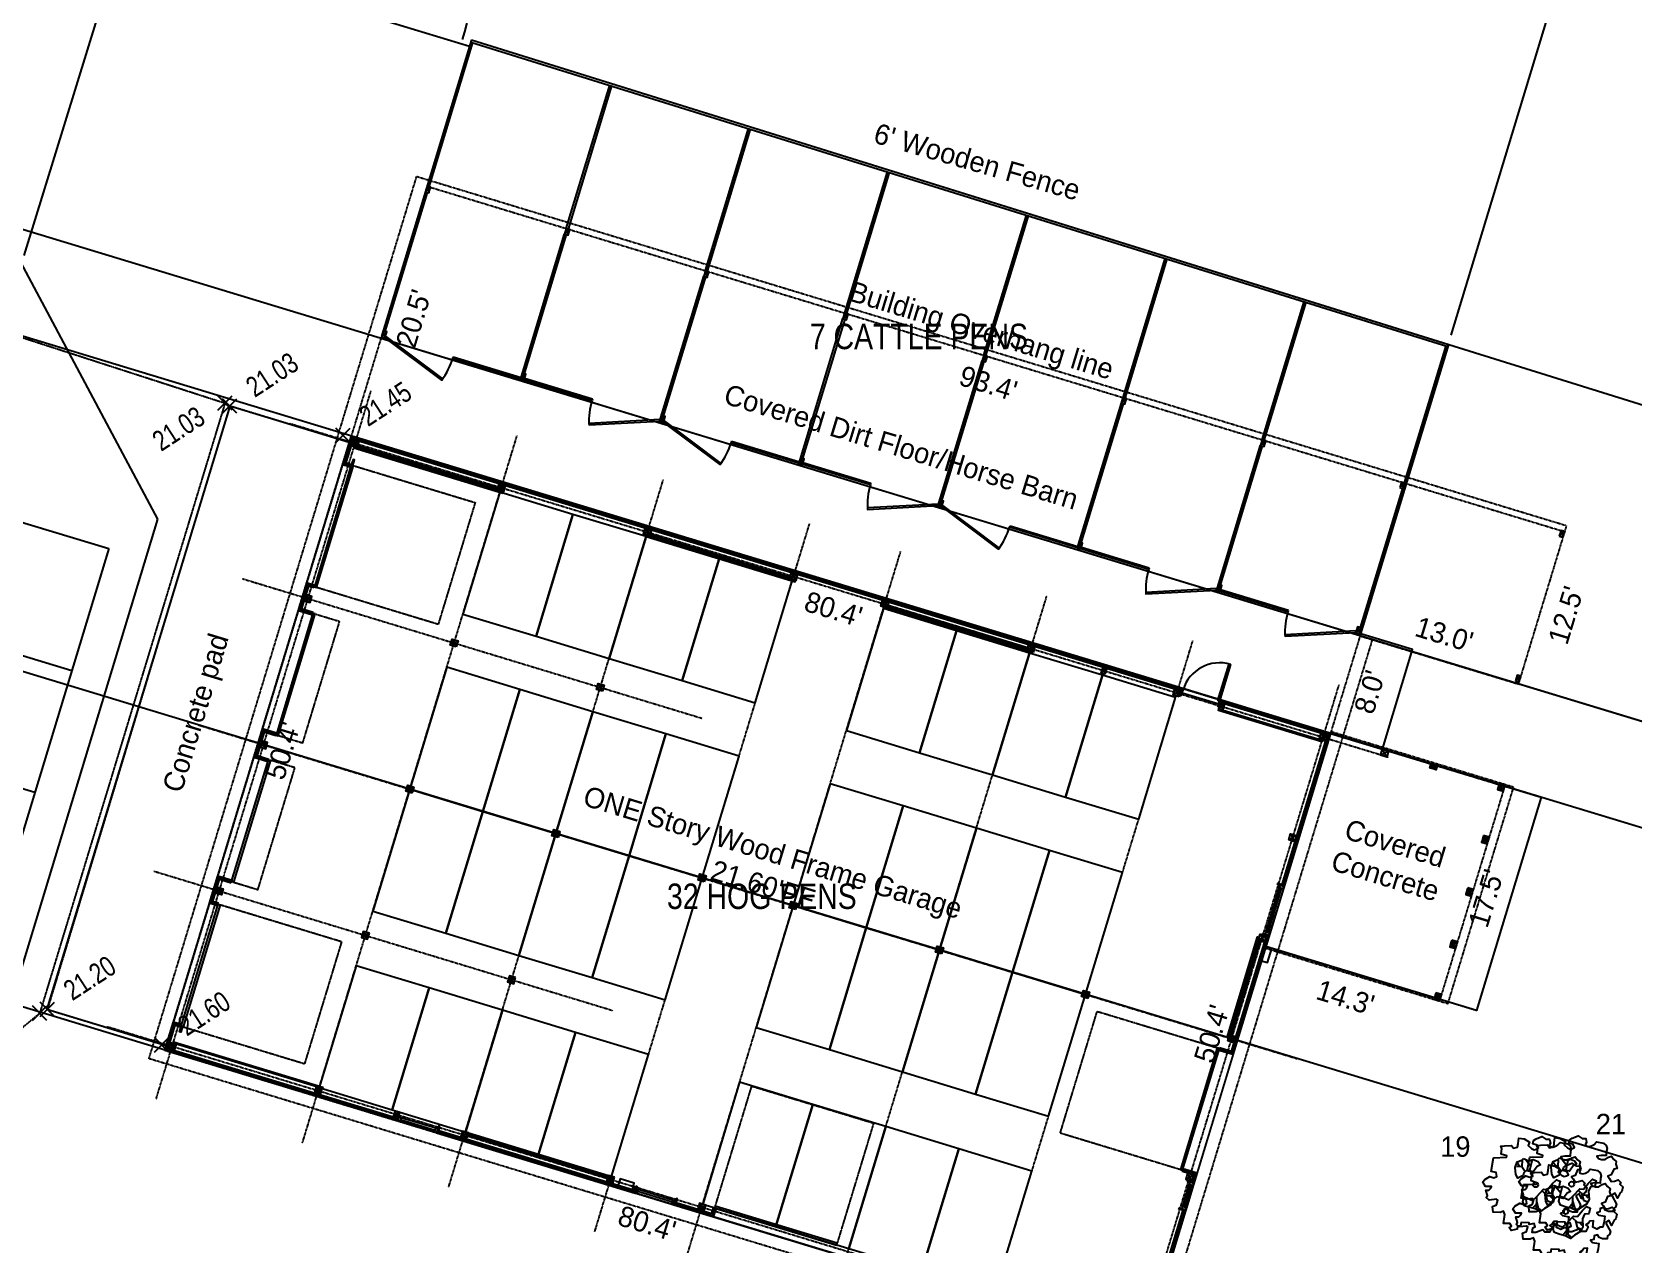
# Model space of a CAD drawing. Header units: inches. Extents: x -625442 to 34963, y -27993 to 66986.
# Drawn here: x -335138 to -333629, y 29901 to 31043 of the extents above; entities that cross this region are included whole.
import ezdxf
from ezdxf.enums import TextEntityAlignment as Align

# ---------------------------------------------------------------- set-up
doc = ezdxf.new("R2010")
doc.units = ezdxf.units.IN
doc.header["$LTSCALE"] = 0.5
doc.header["$MEASUREMENT"] = 0
for name, pattern in [('DASHDOT2', [0.5, 0.25, -0.125, 0, -0.125]), ('DASHED2', [0.375, 0.25, -0.125]), ('HIDDEN2', [0.1875, 0.125, -0.0625])]:
    doc.linetypes.add(name, pattern=pattern)
for name, color, linetype in [('A-ANNO-TEXT', 30, 'Continuous'), ('BUILDING', 253, 'DASHED2'), ('BUILDING OH', 80, 'HIDDEN2'), ('EDGE OF CONCRETE', 253, 'DASHED2'), ('EDGE OF PAVEMENT', 253, 'DASHED2'), ('FENCE', 7, 'FEN_LINE'), ('P-ABOVE', 201, 'HIDDEN2'), ('P-BELOW-LIGHT', 143, 'Continuous'), ('P-BELOW-MED', 145, 'Continuous'), ('P-DOOR', 51, 'Continuous'), ('P-RAILING', 60, 'Continuous'), ('P-WALL', 90, 'Continuous'), ('P-WINDOW', 213, 'Continuous'), ('SPOT ELEVATION TEXT', 252, 'Continuous'), ('ST-FRAMING', 14, 'DASHDOT2'), ('TEXT', 7, 'Continuous'), ('Trees-Anno', 43, 'Continuous'), ('TreesMARK', 46, 'Continuous')]:
    doc.layers.add(name, color=color, linetype=linetype)
doc.styles.add('1-8T', font='Arial.ttf', dxfattribs={"width": 0.8, "height": 24})
doc.styles.add('BLDG', font='IC-Romans.shx', dxfattribs={"width": 0.8})
doc.styles.get("Standard").update_dxf_attribs({"font": 'Arial.ttf'})
doc.styles.add('TXT', font='IC-Romans.shx')
doc.linetypes.add('FEN_LINE', pattern='A,0.5,-0.2,[" X ",Standard,S=0.1,R=0,X=-0.1,Y=-0.05],-0.25', length=0.95)

# ---------------------------------------------------------------- blocks, each defined once
blk = doc.blocks.new('SPT10')
at = {"color": 0, "linetype": 'Continuous'}
for p, q in [((-0.354, -0.354), (0.354, 0.354)), ((0.354, -0.354), (-0.354, 0.354))]:
    blk.add_line(p, q, dxfattribs=at)
blk = doc.blocks.new('TREE11')
at = {"linetype": 'Continuous'}
for p, q in [((-0.134, 0.178), (-0.184, 0.176)), ((-0.156, 0.177), (-0.179, 0.211)), ((-0.132, 0.24), (-0.134, 0.178)), ((-0.134, 0.178), (-0.103, 0.129)), ((-0.094, 0.242), (-0.047, 0.184)), ((-0.034, 0.247), (-0.058, 0.14)), ((0.008, -0.119), (0.006, -0.244)), ((0.065, -0.059), (0.113, -0.104)), ((0.096, -0.089), (0.115, -0.156)), ((0.113, -0.104), (0.17, -0.108)), ((0.115, -0.156), (0.157, -0.173)), ((0.141, -0.107), (0.163, -0.133)), ((0.006, -0.194), (-0.03, -0.231)), ((0.008, -0.167), (0.027, -0.23)), ((0.027, -0.23), (0.058, -0.256))]:
    blk.add_line(p, q, dxfattribs=at)
for points in [[(-0.04, 0.357), (-0.015, 0.344), (0.008, 0.351), (0.028, 0.361), (0.015, 0.389), (-0.027, 0.402), (-0.019, 0.434), (0.006, 0.451), (0.063, 0.474), (0.102, 0.449), (0.138, 0.447), (0.147, 0.41), (0.136, 0.393), (0.141, 0.378), (0.17, 0.37), (0.196, 0.378), (0.22, 0.391), (0.243, 0.415), (0.313, 0.402), (0.339, 0.381), (0.35, 0.351), (0.344, 0.329), (0.34, 0.28), (0.289, 0.282), (0.248, 0.275), (0.265, 0.252), (0.293, 0.244), (0.328, 0.244), (0.361, 0.265), (0.39, 0.275), (0.412, 0.246), (0.437, 0.224), (0.433, 0.195), (0.446, 0.154), (0.413, 0.148), (0.388, 0.092), (0.354, 0.079), (0.368, 0.058), (0.388, 0.027), (0.422, 0.031), (0.457, 0.043), (0.483, 0.016), (0.474, 0.001), (0.503, -0.026), (0.494, -0.071), (0.476, -0.084), (0.45, -0.136), (0.429, -0.087), (0.398, -0.104), (0.399, -0.119), (0.44, -0.196), (0.432, -0.226), (0.411, -0.238), (0.409, -0.268), (0.363, -0.268), (0.329, -0.255), (0.315, -0.23), (0.28, -0.238), (0.276, -0.273), (0.246, -0.282), (0.266, -0.303), (0.327, -0.315), (0.32, -0.365), (0.306, -0.423), (0.28, -0.423), (0.248, -0.44), (0.207, -0.421), (0.216, -0.36), (0.179, -0.362), (0.166, -0.381), (0.14, -0.4), (0.162, -0.419), (0.138, -0.464), (0.091, -0.464), (0.072, -0.441), (0.001, -0.467), (-0.033, -0.467), (-0.028, -0.422), (-0.003, -0.413), (-0.014, -0.379), (-0.063, -0.389), (-0.062, -0.374), (-0.141, -0.37), (-0.149, -0.404), (-0.177, -0.406), (-0.18, -0.435), (-0.24, -0.45), (-0.26, -0.42), (-0.236, -0.405), (-0.254, -0.38), (-0.315, -0.38), (-0.303, -0.291), (-0.316, -0.259), (-0.349, -0.272), (-0.418, -0.27), (-0.422, -0.212), (-0.383, -0.196), (-0.372, -0.151), (-0.384, -0.142), (-0.455, -0.151), (-0.484, -0.125), (-0.473, -0.106), (-0.49, -0.053), (-0.458, -0.053), (-0.439, -0.033), (-0.432, -0.017), (-0.493, -0.016), (-0.518, 0.028), (-0.497, 0.053), (-0.45, 0.082), (-0.409, 0.069), (-0.382, 0.08), (-0.388, 0.119), (-0.437, 0.131), (-0.412, 0.266), (-0.287, 0.27), (-0.282, 0.283), (-0.337, 0.3), (-0.331, 0.357), (-0.341, 0.379), (-0.305, 0.383), (-0.238, 0.387), (-0.216, 0.358), (-0.176, 0.368), (-0.17, 0.404), (-0.164, 0.459), (-0.113, 0.45), (-0.059, 0.418), (-0.073, 0.387)], [(-0.118, 0.258), (-0.067, 0.236), (-0.022, 0.249), (0.027, 0.23), (0.047, 0.196), (0.015, 0.181), (-0.022, 0.128), (-0.087, 0.145), (-0.114, 0.117), (-0.121, 0.09), (-0.174, 0.064), (-0.194, 0.1), (-0.201, 0.17), (-0.18, 0.224), (-0.136, 0.243)], [(0.014, -0.114), (0.079, -0.044), (0.118, -0.048), (0.163, 0.008), (0.206, 0.048), (0.241, 0.034), (0.227, -0.023), (0.185, -0.025), (0.166, -0.07), (0.171, -0.149), (0.145, -0.196), (0.088, -0.232), (0.048, -0.263), (-0.004, -0.237), (-0.053, -0.224), (-0.108, -0.207), (-0.126, -0.167), (-0.115, -0.115), (-0.029, -0.154)]]:
    blk.add_lwpolyline(points, close=True, dxfattribs=at)
blk.add_circle((0, 0), 0.0248, dxfattribs=at)

msp = doc.modelspace()

# ---------------------------------------------------------------- linework, layer by layer
at = {"layer": 'BUILDING'}
for points in [[(-334837.39625, 30662.36585), (-335013.0978, 30083.52463)], [(-334837.39625, 30662.36585), (-333914.18984, 30382.13564)], [(-333914.18984, 30382.13564), (-334089.8914, 29803.29441)], [(-333971.40157, 30193.65405), (-334043.49715, 29956.13828)], [(-335013.0978, 30083.52463), (-334089.8914, 29803.29441)], [(-334533.31371, 29937.89089), (-334345.95488, 29881.01996)], [(-334049.88714, 29935.08672), (-334089.8914, 29803.29441)]]:
    msp.add_lwpolyline(points, dxfattribs=at)
at = {"layer": 'BUILDING OH'}
for points in [[(-334765.94451, 30897.76052), (-334837.39625, 30662.36585)], [(-334765.94451, 30897.76052), (-333693.46344, 30572.21945)], [(-333693.46344, 30572.21945), (-333737.03157, 30428.68612)], [(-333886.30624, 30473.99697), (-333914.18984, 30382.13564)], [(-333886.30624, 30473.99697), (-333737.03157, 30428.68612)], [(-333914.18984, 30382.13564), (-333749.98771, 30332.2937)], [(-333749.98771, 30332.2937), (-333810.98309, 30131.34703)], [(-333975.18523, 30181.18897), (-333810.98309, 30131.34703)]]:
    msp.add_lwpolyline(points, dxfattribs=at)
at = {"layer": 'DEFPOINTS'}
for p, q in [((-328337.03464, 28789.57021), (-343290.05203, 33328.41142)), ((-328364.91824, 28697.70888), (-343317.93563, 33236.55009)), ((-328450.78833, 28407.69444), (-343403.80572, 32946.53565)), ((-328536.65843, 28117.67999), (-343489.67582, 32656.5212))]:
    msp.add_line(p, q, dxfattribs=at)
at = {"layer": 'EDGE OF CONCRETE'}
for points in [[(-335123.91722, 30121.99556), (-335011.75461, 30087.94971), (-334839.22803, 30656.33112), (-334951.94648, 30690.5457), (-335123.91722, 30121.99556)], [(-333715.53971, 30321.83735), (-333749.98771, 30332.2937)], [(-333715.53971, 30321.83735), (-333776.53509, 30120.89068)], [(-333776.53509, 30120.89068), (-333810.98309, 30131.34703)]]:
    msp.add_lwpolyline(points, dxfattribs=at)
at = {"layer": 'EDGE OF PAVEMENT'}
msp.add_lwpolyline([(-337272.63908, 29639.2971), (-336889.33805, 29559.22625), (-336591.20127, 29486.32771), (-336394.29407, 29420.9772, 0.2981390383), (-336156.64561, 29455.27685), (-335614.23411, 29888.27773, 0.1475932194), (-335517.57082, 30053.42727), (-335407.94638, 30448.62321), (-335313.85468, 30808.85713), (-334956.42861, 30693.38532), (-335131.14627, 30118.38551), (-335493.48622, 29815.0564), (-335999.08107, 29421.4091, 0.2046570886), (-336164.67004, 29013.40415)], format="xyb", dxfattribs=at)
at = {"layer": 'FENCE'}
for points in [[(-335145.78008, 30832.3947), (-335057.50358, 31118.99675)], [(-334724.11911, 31035.55252), (-334765.94451, 30897.76052)], [(-334724.11911, 31035.55252), (-333298.58188, 30591.55128)], [(-333886.30624, 30473.99697), (-333802.941, 30748.64018)]]:
    msp.add_lwpolyline(points, dxfattribs=at)
at = {"layer": 'P-ABOVE'}
for p, q in [((-335021.2456, 30037.74619), (-334818.72267, 30704.9493)), ((-334895.35297, 30674.21025), (-333859.42811, 30359.76546)), ((-334883.4536, 29995.92079), (-334680.93067, 30663.12389)), ((-334745.6616, 29954.09538), (-334543.13867, 30621.29848)), ((-334607.8696, 29912.26998), (-334405.34667, 30579.47308)), ((-334521.94098, 29886.18719), (-334319.41804, 30553.39029)), ((-334939.78666, 30527.82539), (-334506.90681, 30396.42898)), ((-334384.14898, 29844.36178), (-334181.62604, 30511.56489)), ((-334246.35698, 29802.53638), (-334043.83404, 30469.73948)), ((-334108.56498, 29760.71097), (-333906.04204, 30427.91408)), ((-334981.60625, 30390.05253), (-333945.68139, 30075.60774)), ((-335023.42585, 30252.27967), (-334590.54601, 30120.88325)), ((-335067.85953, 30105.89481), (-334031.93467, 29791.45001))]:
    msp.add_line(p, q, dxfattribs=at)
msp.add_lwpolyline([(-334775.68446, 30906.98731), (-333691.72072, 30577.96078), (-333737.03157, 30428.68612), (-333874.82357, 30470.51152), (-334081.89418, 29788.3263), (-335028.06592, 30075.52741)], close=True, dxfattribs=at)
msp.add_lwpolyline([(-333975.62091, 30179.75364), (-333803.38091, 30127.47188), (-333741.51416, 30331.28922), (-333913.75416, 30383.57097)], dxfattribs=at)
at = {"layer": 'P-BELOW-LIGHT'}
for p, q in [((-334909.5845, 31085.5784), (-334725.86183, 31029.81119)), ((-335265.26946, 31043.05537), (-335020.0215, 30584.03311)), ((-335265.26946, 31043.05537), (-335020.0215, 30584.03311)), ((-334724.11911, 31035.55252), (-333802.941, 30748.64018)), ((-334765.94451, 30897.76052), (-334764.1929, 30891.48104)), ((-334767.54201, 30892.49763), (-334762.5954, 30896.74393)), ((-334636.31154, 30852.66391), (-334631.36493, 30856.91021)), ((-334634.71404, 30857.9268), (-334632.96242, 30851.64732)), ((-334505.08106, 30812.83019), (-334500.13445, 30817.07649)), ((-334503.48356, 30818.09308), (-334501.73195, 30811.8136)), ((-334373.85058, 30772.99648), (-334368.90397, 30777.24277)), ((-334372.25308, 30778.25936), (-334370.50147, 30771.97989)), ((-333886.30624, 30473.99697), (-334809.51264, 30754.22719)), ((-334808.93174, 30756.14097), (-334803.98513, 30760.38726)), ((-334807.33424, 30761.40385), (-334805.58262, 30755.12438)), ((-334242.6201, 30733.16276), (-334237.67349, 30737.40905)), ((-334241.02261, 30738.42564), (-334239.27099, 30732.14617)), ((-334677.70126, 30716.30725), (-334672.75465, 30720.55355)), ((-334676.10376, 30721.57014), (-334674.35215, 30715.29066)), ((-334111.38963, 30693.32904), (-334106.44302, 30697.57534)), ((-334109.79213, 30698.59193), (-334108.04052, 30692.31245)), ((-334546.47078, 30676.47353), (-334541.52417, 30680.71983)), ((-334544.87328, 30681.73642), (-334543.12167, 30675.45694)), ((-333980.15915, 30653.49532), (-333975.21254, 30657.74162)), ((-333978.56165, 30658.75821), (-333976.81004, 30652.47873)), ((-334415.24031, 30636.63981), (-334410.2937, 30640.88611)), ((-334413.64281, 30641.9027), (-334411.89119, 30635.62322)), ((-335295.741, 30625.92292), (-335066.08767, 30556.21391)), ((-333848.92867, 30613.6616), (-333843.98206, 30617.9079)), ((-333847.33118, 30618.92449), (-333845.57956, 30612.64501)), ((-334284.00983, 30596.80609), (-334279.06322, 30601.05239)), ((-334282.41233, 30602.06898), (-334280.66072, 30595.7895)), ((-335020.0215, 30584.03311), (-335289.8107, 29695.22417)), ((-333698.41005, 30567.97315), (-333693.46344, 30572.21945)), ((-333696.81255, 30573.23604), (-333695.06094, 30566.95656)), ((-335066.08767, 30556.21391), (-335310.0692, 29752.42724)), ((-334152.77935, 30556.97237), (-334147.83274, 30561.21867)), ((-334151.18185, 30562.23526), (-334149.43024, 30555.95578)), ((-334021.54887, 30517.13865), (-334016.60227, 30521.38495)), ((-334019.95138, 30522.40154), (-334018.19976, 30516.12206)), ((-335330.5955, 30511.09625), (-335100.94217, 30441.38724)), ((-333890.3184, 30477.30493), (-333885.37179, 30481.55123)), ((-333888.7209, 30482.56782), (-333886.96929, 30476.28834)), ((-333739.79977, 30431.61648), (-333734.85317, 30435.86278)), ((-333738.20228, 30436.87937), (-333736.45066, 30430.59989)), ((-334054.00486, 30420.3949), (-334019.55686, 30409.93855)), ((-335365.45001, 30396.26958), (-335135.79667, 30326.56057)), ((-333751.0043, 30328.94459), (-333756.70287, 30329.10675)), ((-333749.98771, 30332.2937), (-333756.26719, 30330.54208)), ((-333756.26719, 30330.54208), (-333751.43998, 30327.50925)), ((-333755.2506, 30333.8912), (-333751.0043, 30328.94459)), ((-333749.55203, 30333.72903), (-333755.2506, 30333.8912)), ((-333754.81492, 30335.32653), (-333749.98771, 30332.2937)), ((-333765.999, 30279.5452), (-333771.69757, 30279.70736)), ((-333764.98241, 30282.89431), (-333771.26189, 30281.1427)), ((-333771.26189, 30281.1427), (-333766.43468, 30278.10986)), ((-333770.2453, 30284.49181), (-333765.999, 30279.5452)), ((-333764.54673, 30284.32964), (-333770.2453, 30284.49181)), ((-333769.80961, 30285.92714), (-333764.98241, 30282.89431)), ((-333779.9771, 30233.49492), (-333786.25658, 30231.74331)), ((-333785.23999, 30235.09242), (-333780.99369, 30230.14581)), ((-333779.54142, 30234.93025), (-333785.23999, 30235.09242)), ((-333784.80431, 30236.52775), (-333779.9771, 30233.49492)), ((-333780.99369, 30230.14581), (-333786.69226, 30230.30797)), ((-333786.25658, 30231.74331), (-333781.42938, 30228.71047)), ((-333795.98839, 30180.74642), (-333801.68696, 30180.90858)), ((-333794.9718, 30184.09553), (-333801.25128, 30182.34392)), ((-333801.25128, 30182.34392), (-333796.42407, 30179.31109)), ((-333800.23469, 30185.69303), (-333795.98839, 30180.74642)), ((-333794.53612, 30185.53086), (-333800.23469, 30185.69303)), ((-333799.79901, 30187.12836), (-333794.9718, 30184.09553)), ((-333810.98309, 30131.34703), (-333816.68166, 30131.50919)), ((-333809.9665, 30134.69614), (-333816.24598, 30132.94453)), ((-333816.24598, 30132.94453), (-333811.41877, 30129.9117)), ((-333815.22939, 30136.29364), (-333810.98309, 30131.34703)), ((-333809.53082, 30136.13147), (-333815.22939, 30136.29364)), ((-333814.79371, 30137.72897), (-333809.9665, 30134.69614))]:
    msp.add_line(p, q, dxfattribs=at)
for points in [[(-333800.33179, 30757.23609), (-333425.06496, 31993.53654), (-334531.99404, 32329.53396)], [(-332484.94438, 30106.93825), (-332515.6889, 30208.26009), (-332763.31137, 30133.12294), (-334809.51264, 30754.22719)], [(-334839.22803, 30656.33112), (-334951.94648, 30690.5457), (-335124.47307, 30122.16428), (-335011.75461, 30087.94971)], [(-333914.18984, 30382.13564), (-333715.53971, 30321.83735), (-333776.53509, 30120.89068), (-333975.18523, 30181.18897)], [(-332898.28963, 29983.08266), (-332928.59861, 30082.96912), (-333749.98771, 30332.2937)]]:
    msp.add_lwpolyline(points, dxfattribs=at)
for points in [[(-334697.2459, 30609.37406), (-334732.1004, 30494.54739), (-334663.2044, 30473.63469), (-334628.3499, 30588.46136)], [(-334628.3499, 30588.46136), (-334663.2044, 30473.63469), (-334594.3084, 30452.72199), (-334559.4539, 30567.54866)], [(-334559.4539, 30567.54866), (-334594.3084, 30452.72199), (-334525.4124, 30431.80929), (-334490.5579, 30546.63595)], [(-334490.5579, 30546.63595), (-334525.4124, 30431.80929), (-334456.5164, 30410.89658), (-334421.6619, 30525.72325)], [(-334335.73328, 30499.64046), (-334370.58778, 30384.8138), (-334301.69178, 30363.90109), (-334266.83728, 30478.72776)], [(-334266.83728, 30478.72776), (-334301.69178, 30363.90109), (-334232.79578, 30342.98839), (-334197.94128, 30457.81506)], [(-334197.94128, 30457.81506), (-334232.79578, 30342.98839), (-334163.89978, 30322.07569), (-334129.04527, 30436.90236)], [(-334747.33763, 30444.34901), (-334782.19214, 30329.52234), (-334713.29614, 30308.60964), (-334678.44163, 30423.4363)], [(-334129.04527, 30436.90236), (-334163.89978, 30322.07569), (-334095.00378, 30301.16299), (-334060.14927, 30415.98965)], [(-334678.44163, 30423.4363), (-334713.29614, 30308.60964), (-334644.40013, 30287.69693), (-334609.54563, 30402.5236)], [(-334609.54563, 30402.5236), (-334644.40013, 30287.69693), (-334575.50413, 30266.78423), (-334540.64963, 30381.6109)], [(-334540.64963, 30381.6109), (-334575.50413, 30266.78423), (-334506.60813, 30245.87153), (-334471.75363, 30360.69819)], [(-334782.19214, 30329.52234), (-334817.04664, 30214.69567), (-334748.15064, 30193.78297), (-334713.29614, 30308.60964)], [(-334385.82501, 30334.61541), (-334420.67951, 30219.78874), (-334351.78351, 30198.87604), (-334316.92901, 30313.7027)], [(-334713.29614, 30308.60964), (-334748.15064, 30193.78297), (-334679.25464, 30172.87027), (-334644.40013, 30287.69693)], [(-334316.92901, 30313.7027), (-334351.78351, 30198.87604), (-334282.88751, 30177.96333), (-334248.03301, 30292.79)], [(-334644.40013, 30287.69693), (-334679.25464, 30172.87027), (-334610.35864, 30151.95756), (-334575.50413, 30266.78423)], [(-334248.03301, 30292.79), (-334282.88751, 30177.96333), (-334213.99151, 30157.05063), (-334179.13701, 30271.8773)], [(-334575.50413, 30266.78423), (-334610.35864, 30151.95756), (-334541.46264, 30131.04486), (-334506.60813, 30245.87153)], [(-334179.13701, 30271.8773), (-334213.99151, 30157.05063), (-334145.09551, 30136.13793), (-334110.24101, 30250.9646)], [(-334420.67951, 30219.78874), (-334455.53402, 30104.96207), (-334386.63802, 30084.04937), (-334351.78351, 30198.87604)], [(-334351.78351, 30198.87604), (-334386.63802, 30084.04937), (-334317.74201, 30063.13667), (-334282.88751, 30177.96333)], [(-334282.88751, 30177.96333), (-334317.74201, 30063.13667), (-334248.84601, 30042.22396), (-334213.99151, 30157.05063)], [(-334832.71955, 30163.06195), (-334867.57405, 30048.23528), (-334798.67805, 30027.32258), (-334763.82355, 30142.14925)], [(-334213.99151, 30157.05063), (-334248.84601, 30042.22396), (-334179.95001, 30021.31126), (-334145.09551, 30136.13793)], [(-334763.82355, 30142.14925), (-334798.67805, 30027.32258), (-334729.78205, 30006.40988), (-334694.92755, 30121.23654)], [(-334694.92755, 30121.23654), (-334729.78205, 30006.40988), (-334660.88605, 29985.49717), (-334626.03155, 30100.32384)], [(-334626.03155, 30100.32384), (-334660.88605, 29985.49717), (-334591.99005, 29964.58447), (-334557.13555, 30079.41114)], [(-334471.20692, 30053.32835), (-334506.06143, 29938.50168), (-334437.16543, 29917.58898), (-334402.31092, 30032.41565)], [(-334402.31092, 30032.41565), (-334437.16543, 29917.58898), (-334368.26943, 29896.67628), (-334333.41492, 30011.50295)], [(-334333.41492, 30011.50295), (-334368.26943, 29896.67628), (-334299.37343, 29875.76358), (-334264.51892, 29990.59024)], [(-334264.51892, 29990.59024), (-334299.37343, 29875.76358), (-334230.47743, 29854.85087), (-334195.62292, 29969.67754)]]:
    msp.add_lwpolyline(points, close=True, dxfattribs=at)
at = {"layer": 'P-BELOW-MED'}
for p, q in [((-334836.72981, 30661.11851), (-334054.66452, 30423.73029)), ((-334835.73016, 30659.2475), (-334055.1002, 30422.29496)), ((-334837.87385, 30633.24933), (-334837.14772, 30635.64155)), ((-334834.29352, 30639.88028), (-334837.32635, 30635.05307)), ((-334835.72885, 30640.31596), (-334835.89101, 30634.61739)), ((-334871.77857, 30521.55169), (-334872.50471, 30519.15947)), ((-334873.8795, 30493.97297), (-334873.15337, 30496.36519)), ((-334128.58927, 30444.60184), (-334126.88719, 30437.81487)), ((-334125.14447, 30443.5562), (-334130.33199, 30438.86051)), ((-334053.20611, 30423.02634), (-334056.33463, 30418.22818)), ((-334055.1002, 30422.29496), (-334054.37407, 30424.68718)), ((-334054.73713, 30423.49107), (-334054.80361, 30417.76345)), ((-334017.22709, 30412.10526), (-334020.35561, 30407.3071)), ((-334014.14536, 30409.86352), (-334019.33288, 30405.16782)), ((-334018.75811, 30412.56999), (-334018.82459, 30406.84237)), ((-334017.59016, 30410.90915), (-334016.86402, 30413.30137)), ((-333917.3082, 30380.46955), (-334017.59016, 30410.90915)), ((-334017.59016, 30410.90915), (-334015.88808, 30404.12218)), ((-333915.43719, 30381.4692), (-334017.15448, 30412.34449)), ((-334908.51036, 30379.8831), (-334907.78422, 30382.27533)), ((-334915.91694, 30355.48244), (-334915.1908, 30357.87466)), ((-334915.1908, 30357.87466), (-334915.91694, 30355.48244)), ((-334915.1908, 30357.87466), (-334915.91694, 30355.48244)), ((-334949.82166, 30243.7848), (-334950.54779, 30241.39258)), ((-333962.44915, 30236.91897), (-333975.22913, 30194.81586)), ((-333958.62159, 30235.75716), (-333971.40157, 30193.65405)), ((-333958.56189, 30239.39672), (-333964.26046, 30239.55889)), ((-333958.99757, 30237.96139), (-333963.82478, 30240.99422)), ((-334963.40525, 30219.69152), (-334962.67912, 30222.08375)), ((-333972.93937, 30192.03072), (-333978.63794, 30192.19289)), ((-333973.37505, 30190.59539), (-333978.20226, 30193.62822)), ((-334999.45498, 30100.92726), (-334996.42215, 30105.75447)), ((-334997.30997, 30107.99388), (-334998.03611, 30105.60166)), ((-334998.01965, 30100.49158), (-334997.85748, 30106.19015)), ((-335011.85046, 30084.19106), (-334793.10565, 30017.79323)), ((-335009.97944, 30085.19072), (-334792.66997, 30019.22856)), ((-334019.50342, 30083.38494), (-334018.77729, 30085.77716)), ((-334018.77729, 30085.77716), (-334019.50342, 30083.38494)), ((-334018.77729, 30085.77716), (-334019.50342, 30083.38494)), ((-334797.5501, 30020.70988), (-334792.36257, 30025.40558)), ((-334794.1053, 30019.66424), (-334795.80737, 30026.45121)), ((-334794.54098, 30018.22891), (-334791.50815, 30023.05612)), ((-334793.10565, 30017.79323), (-334792.94348, 30023.4918)), ((-334790.32051, 30020.08299), (-334757.78629, 30010.20754)), ((-334756.74387, 30006.75597), (-334753.71104, 30011.58318)), ((-334756.74387, 30006.75597), (-334569.38503, 29949.88504)), ((-334755.30854, 30006.32029), (-334755.14637, 30012.01886)), ((-334754.87286, 30007.75562), (-334570.38469, 29951.75605)), ((-334053.40814, 29971.6873), (-334054.13428, 29969.29508)), ((-334570.82037, 29950.32072), (-334567.78754, 29955.14793)), ((-334569.38503, 29949.88504), (-334569.22287, 29955.58361)), ((-334567.76171, 29948.34724), (-334535.22749, 29938.4718)), ((-334534.06567, 29942.29936), (-334566.59989, 29952.1748)), ((-334047.3247, 29957.30009), (-334053.7147, 29936.24854)), ((-334043.49715, 29956.13828), (-334049.88714, 29935.08672)), ((-334043.43745, 29959.77784), (-334049.13602, 29959.94001)), ((-334043.87313, 29958.34251), (-334048.70034, 29961.37534)), ((-334533.02326, 29938.84778), (-334529.99043, 29943.67499)), ((-334533.02326, 29938.84778), (-334496.38876, 29927.72774)), ((-334531.58792, 29938.4121), (-334531.42576, 29944.11067)), ((-334531.15224, 29939.84743), (-334497.38842, 29929.59876)), ((-334493.3987, 29934.13551), (-334495.79092, 29934.86164)), ((-334051.42494, 29933.4634), (-334057.12351, 29933.62556)), ((-334051.86062, 29932.02806), (-334056.68783, 29935.06089))]:
    msp.add_line(p, q, dxfattribs=at)
for points in [[(-334836.43936, 30662.0754), (-334844.28162, 30636.2394), (-334837.5834, 30634.20622)], [(-334835.73016, 30659.2475), (-334842.41061, 30637.23905), (-334837.14772, 30635.64155)], [(-334872.06903, 30520.5948), (-334878.76725, 30522.62798), (-334886.0286, 30498.70576), (-334873.58905, 30494.92986)], [(-334872.50471, 30519.15947), (-334877.7676, 30520.75697), (-334884.15759, 30499.70541), (-334873.15337, 30496.36519)], [(-334908.07468, 30381.31844), (-334920.51423, 30385.09434), (-334928.06604, 30360.21523), (-334915.62649, 30356.43933)], [(-334908.51036, 30379.8831), (-334919.51458, 30383.22333), (-334926.19503, 30361.21488), (-334915.1908, 30357.87466)], [(-333922.57109, 30382.06705), (-333917.3082, 30380.46955), (-333959.99722, 30239.8324)], [(-333922.13541, 30383.50238), (-333915.43719, 30381.4692), (-333958.99757, 30237.96139)], [(-334963.1148, 30220.64841), (-334969.81302, 30222.68159), (-334962.55167, 30246.60381), (-334950.11211, 30242.82791)], [(-334962.67912, 30222.08375), (-334967.94201, 30223.68124), (-334961.55202, 30244.7328), (-334950.54779, 30241.39258)], [(-333972.93937, 30192.03072), (-334006.77341, 30080.56592), (-334019.21297, 30084.34183)], [(-333974.81039, 30191.03107), (-334007.77307, 30082.43694), (-334018.77729, 30085.77716)], [(-335012.14091, 30083.23417), (-335004.29865, 30109.07017), (-334997.60043, 30107.037)], [(-335009.97944, 30085.19072), (-335003.299, 30107.19916), (-334998.03611, 30105.60166)], [(-334045.30846, 29958.77819), (-334043.13006, 29965.95486), (-334054.13428, 29969.29508)], [(-334043.87313, 29958.34251), (-334041.25904, 29966.95451), (-334053.6986, 29970.73041)], [(-334497.38842, 29929.59876), (-334495.79092, 29934.86164)], [(-334496.38876, 29927.72774), (-334494.35559, 29934.42596)], [(-334192.27512, 29835.41704), (-334090.55783, 29804.54176), (-334051.42494, 29933.4634)], [(-334191.83944, 29836.85237), (-334091.55748, 29806.41277), (-334052.86027, 29933.89908)]]:
    msp.add_lwpolyline(points, dxfattribs=at)
for points in [[(-334835.0379, 30651.19947), (-334694.37523, 30608.5027), (-334693.93955, 30609.93803), (-334834.60222, 30652.6348)], [(-334831.73155, 30651.76344), (-334699.68089, 30611.68076), (-334699.2452, 30613.11609), (-334831.29587, 30653.19877)], [(-334837.32635, 30635.05307), (-334835.89101, 30634.61739), (-334834.29352, 30639.88028), (-334835.72885, 30640.31596)], [(-334559.4539, 30567.54866), (-334418.79123, 30524.85189), (-334418.35555, 30526.28722), (-334559.01822, 30568.98399)], [(-334556.14755, 30568.11263), (-334424.09688, 30528.02995), (-334423.6612, 30529.46528), (-334555.71187, 30569.54796)], [(-334331.99125, 30501.63977), (-334199.94058, 30461.55709), (-334200.37626, 30460.12175), (-334332.42693, 30500.20443)], [(-334331.55557, 30503.0751), (-334199.5049, 30462.99242), (-334199.94058, 30461.55709), (-334331.99125, 30501.63977)], [(-334056.33463, 30418.22818), (-334054.80361, 30417.76345), (-334053.20611, 30423.02634), (-334054.73713, 30423.49107)], [(-334018.82459, 30406.84237), (-334020.35561, 30407.3071), (-334018.75811, 30412.56999), (-334017.22709, 30412.10526)], [(-333922.35727, 30374.16425), (-334019.76856, 30403.73249), (-334019.33288, 30405.16782), (-333921.92159, 30375.59958)], [(-333964.26046, 30239.55889), (-333963.82478, 30240.99422), (-333958.56189, 30239.39672), (-333958.99757, 30237.96139)], [(-334011.60951, 30095.61957), (-333982.85842, 30190.33881), (-333981.42308, 30189.90313), (-334010.17418, 30095.18389)], [(-333978.63794, 30192.19289), (-333978.20226, 30193.62822), (-333972.93937, 30192.03072), (-333973.37505, 30190.59539)], [(-334009.30281, 30098.05455), (-333982.29445, 30187.03246), (-333980.85911, 30186.59678), (-334007.86748, 30097.61887)], [(-334997.85748, 30106.19015), (-334996.42215, 30105.75447), (-334998.01965, 30100.49158), (-334999.45498, 30100.92726)], [(-335004.93037, 30091.49602), (-334864.2677, 30048.79925), (-334864.70339, 30047.36392), (-335005.36605, 30090.06069)], [(-334791.50815, 30023.05612), (-334792.94348, 30023.4918), (-334794.54098, 30018.22891), (-334793.10565, 30017.79323)], [(-334753.71104, 30011.58318), (-334755.14637, 30012.01886), (-334756.74387, 30006.75597), (-334755.30854, 30006.32029)], [(-334727.34707, 30004.10318), (-334595.2964, 29964.0205), (-334595.73208, 29962.58517), (-334727.78275, 30002.66785)], [(-334726.91138, 30005.53851), (-334594.86072, 29965.45583), (-334595.2964, 29964.0205), (-334727.34707, 30004.10318)], [(-334569.22287, 29955.58361), (-334567.78754, 29955.14793), (-334569.38503, 29949.88504), (-334570.82037, 29950.32072)], [(-334049.13602, 29959.94001), (-334048.70034, 29961.37534), (-334043.43745, 29959.77784), (-334043.87313, 29958.34251)], [(-334531.42576, 29944.11067), (-334529.99043, 29943.67499), (-334531.58792, 29938.4121), (-334533.02326, 29938.84778)], [(-334057.12351, 29933.62556), (-334056.68783, 29935.06089), (-334051.42494, 29933.4634), (-334051.86062, 29932.02806)]]:
    msp.add_lwpolyline(points, close=True, dxfattribs=at)
at = {"layer": 'P-DOOR'}
for points in [[(-334835.41257, 30634.47216), (-334837.32635, 30635.05307), (-334872.18085, 30520.2264), (-334870.26707, 30519.64549)], [(-334871.56344, 30494.71736), (-334873.47722, 30495.29826), (-334908.33173, 30380.4716), (-334906.41795, 30379.89069)], [(-334018.75811, 30412.56999), (-334020.28913, 30413.03472), (-334009.83278, 30447.48272), (-334008.30176, 30447.01799)], [(-334948.31016, 30241.87859), (-334950.22394, 30242.4595), (-334915.36943, 30357.28617), (-334913.45566, 30356.70526)], [(-334995.9437, 30105.60924), (-334997.85748, 30106.19015), (-334963.00298, 30221.01682), (-334961.0892, 30220.43591)], [(-334055.7242, 29970.94291), (-334053.81042, 29970.362), (-334018.95592, 30085.18867), (-334020.8697, 30085.76958)], [(-334494.14309, 29936.45157), (-334494.72399, 29934.53779), (-334379.89733, 29899.68329), (-334379.31642, 29901.59706)]]:
    msp.add_lwpolyline(points, close=True, dxfattribs=at)
for centre, radius, start, end in [((-334908.42268, 31089.40595), 184, 343.11484956, 56.22969912), ((-334018.75811, 30412.56999), 36, 73.11484956, 163.11484956)]:
    msp.add_arc(centre, radius, start, end, dxfattribs=at)
at = {"layer": 'P-RAILING'}
for p, q in [((-334724.13293, 31035.55683), (-334808.93174, 30756.14097)), ((-334724.71385, 31033.643), (-333803.53574, 30746.73066)), ((-334724.13293, 31035.55683), (-333802.95482, 30748.64449)), ((-334594.00077, 30992.91563), (-334634.95326, 30857.99942)), ((-334592.08699, 30992.33472), (-334633.03948, 30857.41851)), ((-334463.05861, 30952.13207), (-334503.72278, 30818.1657)), ((-334461.14483, 30951.55116), (-334501.809, 30817.58479)), ((-334332.11645, 30911.34851), (-334372.49231, 30778.33198)), ((-334330.20267, 30910.7676), (-334370.57853, 30777.75107)), ((-334201.17428, 30870.56495), (-334241.26183, 30738.49826)), ((-334199.26051, 30869.98404), (-334239.34805, 30737.91735)), ((-334636.55076, 30852.73653), (-334677.94048, 30716.37986)), ((-334634.63698, 30852.15562), (-334676.0267, 30715.79895)), ((-334070.23212, 30829.78139), (-334110.03135, 30698.66454)), ((-334068.31834, 30829.20048), (-334108.11757, 30698.08363)), ((-334505.32028, 30812.90281), (-334546.71, 30676.54614)), ((-334503.4065, 30812.3219), (-334544.79623, 30675.96523)), ((-333939.28996, 30788.99783), (-333978.80087, 30658.83082)), ((-333937.37618, 30788.41692), (-333976.8871, 30658.24991)), ((-334374.0898, 30773.06909), (-334415.47953, 30636.71242)), ((-334372.17603, 30772.48818), (-334413.56575, 30636.13151)), ((-333802.941, 30748.64018), (-333885.72533, 30475.91075)), ((-334741.24257, 30737.03153), (-334741.64194, 30735.71581)), ((-334741.24257, 30737.03153), (-334677.30188, 30717.62297)), ((-334242.85933, 30733.23537), (-334284.24905, 30596.8787)), ((-334240.94555, 30732.65446), (-334282.33527, 30596.29779)), ((-334610.01209, 30697.19781), (-334673.95277, 30716.60638)), ((-334610.01209, 30697.19781), (-334610.41146, 30695.88209)), ((-334111.62885, 30693.40165), (-334153.01857, 30557.04498)), ((-334109.71507, 30692.82074), (-334151.1048, 30556.46407)), ((-334478.78161, 30657.36409), (-334479.18099, 30656.04837)), ((-334478.78161, 30657.36409), (-334414.84093, 30637.95553)), ((-333980.39837, 30653.56793), (-334021.7881, 30517.21126)), ((-333978.48459, 30652.98702), (-334019.87432, 30516.63035)), ((-334347.55114, 30617.53038), (-334411.49182, 30636.93894)), ((-334347.55114, 30617.53038), (-334347.95051, 30616.21465)), ((-334216.32066, 30577.69666), (-334216.72003, 30576.38093)), ((-334216.32066, 30577.69666), (-334152.37998, 30558.28809)), ((-334085.09018, 30537.86294), (-334149.03087, 30557.2715)), ((-334085.09018, 30537.86294), (-334085.48956, 30536.54721)), ((-333953.85971, 30498.02922), (-334017.80039, 30517.43778)), ((-333953.85971, 30498.02922), (-333954.25908, 30496.7135))]:
    msp.add_line(p, q, dxfattribs=at)
for points in [[(-334764.03074, 30897.17961), (-334722.79046, 31033.04393)], [(-334805.42046, 30760.82295), (-334765.62823, 30891.91672)], [(-333805.43149, 30747.32111), (-333886.04161, 30481.75455)], [(-334610.41146, 30695.88209), (-334741.64194, 30735.71581)], [(-334741.64194, 30735.71581), (-334610.41146, 30695.88209)], [(-334347.95051, 30616.21465), (-334479.18099, 30656.04837)], [(-334085.48956, 30536.54721), (-334216.72003, 30576.38093)], [(-333954.25908, 30496.7135), (-334021.54887, 30517.13865)], [(-333865.19713, 30367.26438), (-333836.73262, 30461.0395), (-333887.63911, 30476.49166)]]:
    msp.add_lwpolyline(points, dxfattribs=at)
for points in [[(-334804.75733, 30756.22416), (-334751.31086, 30716.11707), (-334752.13616, 30715.01729), (-334805.58262, 30755.12438)], [(-334546.5455, 30677.8465), (-334613.2682, 30674.21558), (-334613.19349, 30672.84261), (-334546.47078, 30676.47353)], [(-334542.29638, 30676.55672), (-334488.84991, 30636.44963), (-334489.6752, 30635.34985), (-334543.12167, 30675.45694)], [(-334284.08454, 30598.17906), (-334350.80725, 30594.54814), (-334350.73254, 30593.17517), (-334284.00983, 30596.80609)], [(-334279.83542, 30596.88928), (-334226.38896, 30556.78219), (-334227.21425, 30555.68241), (-334280.66072, 30595.7895)], [(-334021.62359, 30518.51162), (-334088.3463, 30514.8807), (-334088.27158, 30513.50773), (-334021.54887, 30517.13865)], [(-333890.39311, 30478.6779), (-333957.11582, 30475.04698), (-333957.04111, 30473.67401), (-333890.3184, 30477.30493)]]:
    msp.add_lwpolyline(points, close=True, dxfattribs=at)
for centre, start, end in [((-334805.58262, 30755.12438), 323.11484956, 343.11484956), ((-334546.47078, 30676.47353), 163.11484956, 183.11484956), ((-334543.12167, 30675.45694), 323.11484956, 343.11484956), ((-334284.00983, 30596.80609), 163.11484956, 183.11484956), ((-334280.66072, 30595.7895), 323.11484956, 343.11484956), ((-334021.54887, 30517.13865), 163.11484956, 183.11484956), ((-333890.3184, 30477.30493), 163.11484956, 183.11484956)]:
    msp.add_arc(centre, 66.82143, start, end, dxfattribs=at)
at = {"layer": 'P-WALL'}
for p, q in [((-334829.98883, 30657.50477), (-334837.47289, 30653.50616)), ((-334837.39625, 30662.36585), (-334054.37407, 30424.68718)), ((-334835.73016, 30659.2475), (-334831.73155, 30651.76344)), ((-334692.19683, 30615.67937), (-334699.68089, 30611.68076)), ((-334697.93816, 30617.42209), (-334693.93955, 30609.93803)), ((-334554.40483, 30573.85396), (-334561.88888, 30569.85535)), ((-334560.14616, 30575.59669), (-334556.14755, 30568.11263)), ((-334416.61283, 30532.02856), (-334424.09688, 30528.02995)), ((-334422.35416, 30533.77128), (-334418.35555, 30526.28722)), ((-334874.42251, 30511.11991), (-334881.90657, 30507.1213)), ((-334880.16384, 30512.86263), (-334876.16524, 30505.37858)), ((-334330.6842, 30505.94577), (-334338.16826, 30501.94716)), ((-334336.42554, 30507.68849), (-334332.42693, 30500.20443)), ((-334736.63051, 30469.2945), (-334744.11457, 30465.2959)), ((-334742.37184, 30471.03723), (-334738.37324, 30463.55317)), ((-334192.8922, 30464.12036), (-334200.37626, 30460.12175)), ((-334198.63354, 30465.86309), (-334194.63493, 30458.37903)), ((-334598.83851, 30427.4691), (-334606.32257, 30423.47049)), ((-334604.57984, 30429.21182), (-334600.58123, 30421.72777)), ((-334055.1002, 30422.29496), (-334062.58426, 30418.29635)), ((-334060.84153, 30424.03768), (-334056.84293, 30416.55362)), ((-333914.18984, 30382.13564), (-334016.86402, 30413.30137)), ((-334916.24211, 30373.34705), (-334923.72617, 30369.34844)), ((-334921.98344, 30375.08977), (-334917.98483, 30367.60571)), ((-333917.3082, 30380.46955), (-333924.79226, 30376.47094)), ((-333923.04953, 30382.21228), (-333919.05093, 30374.72822)), ((-333866.93986, 30361.52305), (-333859.4558, 30365.52166)), ((-333861.19852, 30359.78032), (-333865.19713, 30367.26438)), ((-333820.42828, 30349.49503), (-333814.10604, 30349.66608)), ((-333819.84737, 30351.4088), (-333813.52513, 30351.57986)), ((-333814.68695, 30347.7523), (-333819.84737, 30351.4088)), ((-333814.10604, 30349.66608), (-333819.26646, 30353.32258)), ((-334778.45011, 30331.52164), (-334785.93416, 30327.52303)), ((-334784.19144, 30333.26437), (-334780.19283, 30325.78031)), ((-334640.65811, 30289.69624), (-334648.14216, 30285.69763)), ((-334646.39944, 30291.43896), (-334642.40083, 30283.9549)), ((-333946.05929, 30285.75031), (-333953.54335, 30281.7517)), ((-333951.80063, 30287.49304), (-333947.80202, 30280.00898)), ((-334508.60744, 30249.61356), (-334504.60883, 30242.1295)), ((-334965.54576, 30231.57558), (-334958.0617, 30235.57419)), ((-334959.80443, 30229.83285), (-334963.80304, 30237.31691)), ((-334502.8661, 30247.87083), (-334510.35016, 30243.87222)), ((-334416.93748, 30221.78804), (-334424.42154, 30217.78944)), ((-334422.67882, 30223.53077), (-334418.68021, 30216.04671)), ((-334827.75376, 30189.75017), (-334820.2697, 30193.74878)), ((-334822.01243, 30188.00745), (-334826.01104, 30195.49151)), ((-333974.81039, 30191.03107), (-333982.29445, 30187.03246)), ((-333980.55172, 30192.77379), (-333976.55311, 30185.28974)), ((-334279.14548, 30179.96264), (-334286.62954, 30175.96403)), ((-334284.88681, 30181.70536), (-334280.88821, 30174.22131)), ((-334689.96176, 30147.92477), (-334682.4777, 30151.92337)), ((-334684.22043, 30146.18204), (-334688.21903, 30153.6661)), ((-334141.35348, 30138.13723), (-334148.83754, 30134.13863)), ((-334147.09481, 30139.87996), (-334143.09621, 30132.3959)), ((-334009.30281, 30098.05455), (-334005.3042, 30090.57049)), ((-335013.0978, 30083.52463), (-334793.3961, 30016.83634)), ((-335009.97944, 30085.19072), (-335002.49539, 30089.18932)), ((-335004.23811, 30083.44799), (-335008.23672, 30090.93205)), ((-334003.56148, 30096.31183), (-334011.04554, 30092.31322)), ((-334872.18744, 30043.36531), (-334864.70339, 30047.36392)), ((-334866.44611, 30041.62258), (-334870.44472, 30049.10664)), ((-334728.65411, 29999.79718), (-334732.65272, 30007.28124)), ((-334757.03432, 30005.79908), (-334569.67549, 29948.92815)), ((-334734.39544, 30001.5399), (-334726.91138, 30005.53851)), ((-334596.60344, 29959.7145), (-334589.11938, 29963.71311)), ((-334590.86211, 29957.97177), (-334594.86072, 29965.45583)), ((-334050.61411, 29961.95625), (-334043.13006, 29965.95486)), ((-334044.87278, 29960.21352), (-334048.87139, 29967.69758)), ((-334533.31371, 29937.89089), (-334495.72233, 29926.4804)), ((-334510.67482, 29933.63171), (-334503.19076, 29937.63032)), ((-334504.93349, 29931.88899), (-334508.93209, 29939.37305))]:
    msp.add_line(p, q, dxfattribs=at)
for points in [[(-334767.54201, 30892.49763), (-334764.1929, 30891.48104), (-334762.5954, 30896.74393), (-334765.94451, 30897.76052)], [(-334636.31154, 30852.66391), (-334632.96242, 30851.64732), (-334631.36493, 30856.91021), (-334634.71404, 30857.9268)], [(-334505.08106, 30812.83019), (-334501.73195, 30811.8136), (-334500.13445, 30817.07649), (-334503.48356, 30818.09308)], [(-334373.85058, 30772.99648), (-334370.50147, 30771.97989), (-334368.90397, 30777.24277), (-334372.25308, 30778.25936)], [(-334808.93174, 30756.14097), (-334805.58262, 30755.12438), (-334803.98513, 30760.38726), (-334807.33424, 30761.40385)], [(-334242.6201, 30733.16276), (-334239.27099, 30732.14617), (-334237.67349, 30737.40905), (-334241.02261, 30738.42564)], [(-334677.70126, 30716.30725), (-334674.35215, 30715.29066), (-334672.75465, 30720.55355), (-334676.10376, 30721.57014)], [(-334111.38963, 30693.32904), (-334108.04052, 30692.31245), (-334106.44302, 30697.57534), (-334109.79213, 30698.59193)], [(-334546.47078, 30676.47353), (-334543.12167, 30675.45694), (-334541.52417, 30680.71983), (-334544.87328, 30681.73642)], [(-334837.47289, 30653.50616), (-334831.73155, 30651.76344), (-334829.98883, 30657.50477), (-334835.73016, 30659.2475)], [(-333980.15915, 30653.49532), (-333976.81004, 30652.47873), (-333975.21254, 30657.74162), (-333978.56165, 30658.75821)], [(-334415.24031, 30636.63981), (-334411.89119, 30635.62322), (-334410.2937, 30640.88611), (-334413.64281, 30641.9027)], [(-334693.93955, 30609.93803), (-334699.68089, 30611.68076), (-334697.93816, 30617.42209), (-334692.19683, 30615.67937)], [(-333848.92867, 30613.6616), (-333845.57956, 30612.64501), (-333843.98206, 30617.9079), (-333847.33118, 30618.92449)], [(-334284.00983, 30596.80609), (-334280.66072, 30595.7895), (-334279.06322, 30601.05239), (-334282.41233, 30602.06898)], [(-334556.14755, 30568.11263), (-334561.88888, 30569.85535), (-334560.14616, 30575.59669), (-334554.40483, 30573.85396)], [(-333698.41005, 30567.97315), (-333695.06094, 30566.95656), (-333693.46344, 30572.21945), (-333696.81255, 30573.23604)], [(-334152.77935, 30556.97237), (-334149.43024, 30555.95578), (-334147.83274, 30561.21867), (-334151.18185, 30562.23526)], [(-334418.35555, 30526.28722), (-334424.09688, 30528.02995), (-334422.35416, 30533.77128), (-334416.61283, 30532.02856)], [(-334021.54887, 30517.13865), (-334018.19976, 30516.12206), (-334016.60227, 30521.38495), (-334019.95138, 30522.40154)], [(-334881.90657, 30507.1213), (-334876.16524, 30505.37858), (-334874.42251, 30511.11991), (-334880.16384, 30512.86263)], [(-334332.42693, 30500.20443), (-334338.16826, 30501.94716), (-334336.42554, 30507.68849), (-334330.6842, 30505.94577)], [(-333890.3184, 30477.30493), (-333886.96929, 30476.28834), (-333885.37179, 30481.55123), (-333888.7209, 30482.56782)], [(-334738.37324, 30463.55317), (-334744.11457, 30465.2959), (-334742.37184, 30471.03723), (-334736.63051, 30469.2945)], [(-334194.63493, 30458.37903), (-334200.37626, 30460.12175), (-334198.63354, 30465.86309), (-334192.8922, 30464.12036)], [(-334126.88719, 30437.81487), (-334130.33199, 30438.86051), (-334128.58927, 30444.60184), (-334125.14447, 30443.5562)], [(-333739.79977, 30431.61648), (-333736.45066, 30430.59989), (-333734.85317, 30435.86278), (-333738.20228, 30436.87937)], [(-334600.58123, 30421.72777), (-334606.32257, 30423.47049), (-334604.57984, 30429.21182), (-334598.83851, 30427.4691)], [(-334056.84293, 30416.55362), (-334062.58426, 30418.29635), (-334060.84153, 30424.03768), (-334055.1002, 30422.29496)], [(-334015.88808, 30404.12218), (-334019.33288, 30405.16782), (-334017.59016, 30410.90915), (-334014.14536, 30409.86352)], [(-334923.72617, 30369.34844), (-334917.98483, 30367.60571), (-334916.24211, 30373.34705), (-334921.98344, 30375.08977)], [(-333919.05093, 30374.72822), (-333924.79226, 30376.47094), (-333923.04953, 30382.21228), (-333917.3082, 30380.46955)], [(-333865.19713, 30367.26438), (-333859.4558, 30365.52166), (-333861.19852, 30359.78032), (-333866.93986, 30361.52305)], [(-333819.84737, 30351.4088), (-333814.10604, 30349.66608), (-333814.68695, 30347.7523), (-333820.42828, 30349.49503)], [(-333819.26646, 30353.32258), (-333813.52513, 30351.57986), (-333814.10604, 30349.66608), (-333819.84737, 30351.4088)], [(-334780.19283, 30325.78031), (-334785.93416, 30327.52303), (-334784.19144, 30333.26437), (-334778.45011, 30331.52164)], [(-333756.26719, 30330.54208), (-333756.70287, 30329.10675), (-333751.43998, 30327.50925), (-333751.0043, 30328.94459)], [(-333755.2506, 30333.8912), (-333756.26719, 30330.54208), (-333751.0043, 30328.94459), (-333749.98771, 30332.2937)], [(-333754.81492, 30335.32653), (-333755.2506, 30333.8912), (-333749.98771, 30332.2937), (-333749.55203, 30333.72903)], [(-334642.40083, 30283.9549), (-334648.14216, 30285.69763), (-334646.39944, 30291.43896), (-334640.65811, 30289.69624)], [(-333947.80202, 30280.00898), (-333953.54335, 30281.7517), (-333951.80063, 30287.49304), (-333946.05929, 30285.75031)], [(-333771.26189, 30281.1427), (-333771.69757, 30279.70736), (-333766.43468, 30278.10986), (-333765.999, 30279.5452)], [(-333770.2453, 30284.49181), (-333771.26189, 30281.1427), (-333765.999, 30279.5452), (-333764.98241, 30282.89431)], [(-333769.80961, 30285.92714), (-333770.2453, 30284.49181), (-333764.98241, 30282.89431), (-333764.54673, 30284.32964)], [(-334504.60883, 30242.1295), (-334510.35016, 30243.87222), (-334508.60744, 30249.61356), (-334502.8661, 30247.87083)], [(-334963.80304, 30237.31691), (-334958.0617, 30235.57419), (-334959.80443, 30229.83285), (-334965.54576, 30231.57558)], [(-333785.23999, 30235.09242), (-333786.25658, 30231.74331), (-333780.99369, 30230.14581), (-333779.9771, 30233.49492)], [(-333784.80431, 30236.52775), (-333785.23999, 30235.09242), (-333779.9771, 30233.49492), (-333779.54142, 30234.93025)], [(-334418.68021, 30216.04671), (-334424.42154, 30217.78944), (-334422.67882, 30223.53077), (-334416.93748, 30221.78804)], [(-333786.25658, 30231.74331), (-333786.69226, 30230.30797), (-333781.42938, 30228.71047), (-333780.99369, 30230.14581)], [(-334820.2697, 30193.74878), (-334826.01104, 30195.49151), (-334827.75376, 30189.75017), (-334822.01243, 30188.00745)], [(-333976.55311, 30185.28974), (-333982.29445, 30187.03246), (-333980.55172, 30192.77379), (-333974.81039, 30191.03107)], [(-334280.88821, 30174.22131), (-334286.62954, 30175.96403), (-334284.88681, 30181.70536), (-334279.14548, 30179.96264)], [(-333801.25128, 30182.34392), (-333801.68696, 30180.90858), (-333796.42407, 30179.31109), (-333795.98839, 30180.74642)], [(-333800.23469, 30185.69303), (-333801.25128, 30182.34392), (-333795.98839, 30180.74642), (-333794.9718, 30184.09553)], [(-333799.79901, 30187.12836), (-333800.23469, 30185.69303), (-333794.9718, 30184.09553), (-333794.53612, 30185.53086)], [(-334682.4777, 30151.92337), (-334688.21903, 30153.6661), (-334689.96176, 30147.92477), (-334684.22043, 30146.18204)], [(-334143.09621, 30132.3959), (-334148.83754, 30134.13863), (-334147.09481, 30139.87996), (-334141.35348, 30138.13723)], [(-333816.24598, 30132.94453), (-333816.68166, 30131.50919), (-333811.41877, 30129.9117), (-333810.98309, 30131.34703)], [(-333815.22939, 30136.29364), (-333816.24598, 30132.94453), (-333810.98309, 30131.34703), (-333809.9665, 30134.69614)], [(-333814.79371, 30137.72897), (-333815.22939, 30136.29364), (-333809.9665, 30134.69614), (-333809.53082, 30136.13147)], [(-334005.3042, 30090.57049), (-334011.04554, 30092.31322), (-334009.30281, 30098.05455), (-334003.56148, 30096.31183)], [(-335008.23672, 30090.93205), (-335002.49539, 30089.18932), (-335004.23811, 30083.44799), (-335009.97944, 30085.19072)], [(-334864.70339, 30047.36392), (-334870.44472, 30049.10664), (-334872.18744, 30043.36531), (-334866.44611, 30041.62258)], [(-334795.80737, 30026.45121), (-334792.36257, 30025.40558), (-334794.1053, 30019.66424), (-334797.5501, 30020.70988)], [(-334726.91138, 30005.53851), (-334732.65272, 30007.28124), (-334734.39544, 30001.5399), (-334728.65411, 29999.79718)], [(-334589.11938, 29963.71311), (-334594.86072, 29965.45583), (-334596.60344, 29959.7145), (-334590.86211, 29957.97177)], [(-334043.13006, 29965.95486), (-334048.87139, 29967.69758), (-334050.61411, 29961.95625), (-334044.87278, 29960.21352)], [(-334503.19076, 29937.63032), (-334508.93209, 29939.37305), (-334510.67482, 29933.63171), (-334504.93349, 29931.88899)]]:
    msp.add_lwpolyline(points, close=True, dxfattribs=at)
for points in [[(-334837.39625, 30662.36585), (-334845.52897, 30635.57296), (-334837.87385, 30633.24933)], [(-334871.77857, 30521.55169), (-334879.43368, 30523.87533), (-334887.27595, 30498.03933), (-334873.8795, 30493.97297)], [(-334907.78422, 30382.27533), (-334921.18067, 30386.34169), (-334929.31338, 30359.5488), (-334915.91694, 30355.48244)], [(-333921.84495, 30384.45927), (-333914.18984, 30382.13564), (-333958.62159, 30235.75716)], [(-334963.40526, 30219.69152), (-334971.06037, 30222.01516), (-334963.2181, 30247.85116), (-334949.82166, 30243.7848)], [(-333971.40157, 30193.65405), (-334006.10698, 30079.31858), (-334019.50342, 30083.38494)], [(-333975.18523, 30181.18897), (-333979.25158, 30167.79253), (-333973.51025, 30166.0498), (-333969.44389, 30179.44625), (-333975.18523, 30181.18897)], [(-335013.0978, 30083.52463), (-335004.96509, 30110.31752), (-334997.30997, 30107.99388)], [(-334585.69491, 29956.40332), (-334572.29846, 29952.33696), (-334570.55574, 29958.0783), (-334583.95218, 29962.14466), (-334585.69491, 29956.40332)], [(-334043.49715, 29956.13828), (-334040.0117, 29967.62094), (-334053.40814, 29971.6873)], [(-334495.72233, 29926.4804), (-334493.3987, 29934.13551)], [(-334192.56558, 29834.46015), (-334089.8914, 29803.29441), (-334049.88714, 29935.08672)]]:
    msp.add_lwpolyline(points, dxfattribs=at)
at = {"layer": 'P-WINDOW'}
for p, q in [((-333960.53537, 30236.33806), (-333973.31535, 30194.23495)), ((-334790.90142, 30018.16921), (-334758.36719, 30008.29377)), ((-334534.64658, 29940.38558), (-334567.1808, 29950.26102)), ((-334045.41093, 29956.71918), (-334051.80092, 29935.66763))]:
    msp.add_line(p, q, dxfattribs=at)
for points in [[(-333958.62159, 30235.75716), (-333958.04068, 30237.67093), (-333961.86824, 30238.83275), (-333962.44915, 30236.91897)], [(-333971.98248, 30191.74027), (-333971.40157, 30193.65405), (-333975.22913, 30194.81586), (-333975.81004, 30192.90208)], [(-334791.48232, 30016.25543), (-334793.3961, 30016.83634), (-334792.23429, 30020.6639), (-334790.32051, 30020.08299)], [(-334757.03432, 30005.79908), (-334758.9481, 30006.37999), (-334757.78629, 30010.20754), (-334755.87251, 30009.62664)], [(-334569.67549, 29948.92815), (-334567.76171, 29948.34724), (-334566.59989, 29952.1748), (-334568.51367, 29952.75571)], [(-334043.49715, 29956.13828), (-334042.91624, 29958.05205), (-334046.7438, 29959.21387), (-334047.3247, 29957.30009)], [(-334535.22749, 29938.4718), (-334533.31371, 29937.89089), (-334532.15189, 29941.71845), (-334534.06567, 29942.29936)], [(-334050.46805, 29933.17294), (-334049.88714, 29935.08672), (-334053.7147, 29936.24854), (-334054.2956, 29934.33476)]]:
    msp.add_lwpolyline(points, close=True, dxfattribs=at)
at = {"layer": 'ST-FRAMING'}
for points in [[(-334835.41257, 30634.47216), (-334720.5859, 30599.61766), (-334755.44041, 30484.79099), (-334870.26707, 30519.64549)], [(-334871.56342, 30494.71735), (-334848.59809, 30487.74645), (-334883.45259, 30372.91977), (-334906.41793, 30379.89068)], [(-334948.31014, 30241.87858), (-334925.3448, 30234.90768), (-334890.4903, 30349.73436), (-334913.45564, 30356.70526)], [(-334995.9437, 30105.60924), (-334881.11704, 30070.75473), (-334846.26253, 30185.5814), (-334961.0892, 30220.43591)], [(-334055.72423, 29970.94292), (-334168.96671, 30005.31656), (-334134.11221, 30120.14324), (-334020.86971, 30085.76959)], [(-334494.14308, 29936.45159), (-334459.76944, 30049.69408), (-334344.94276, 30014.83957), (-334379.31641, 29901.59708)]]:
    msp.add_lwpolyline(points, dxfattribs=at)

# ---------------------------------------------------------------- block references
at = {"layer": 'SPOT ELEVATION TEXT', "xscale": 19.2, "yscale": 19.2, "zscale": 19.2}
for p in [(-334956.42861, 30693.38532), (-334951.94648, 30690.5457), (-334845.12647, 30663.04229), (-335123.91722, 30121.99556), (-335131.14627, 30118.38551), (-335016.02202, 30088.59331)]:
    msp.add_blockref('SPT10', p, dxfattribs=at)
at = {"layer": 'TreesMARK', "color": 46, "xscale": 96, "yscale": 96, "zscale": 96}
for p in [(-333720.8122, 29956.69937), (-333686.81002, 29957.24978), (-333692.52971, 29931.4673)]:
    msp.add_blockref('TREE11', p, dxfattribs=at)

# ---------------------------------------------------------------- texts
at = {"layer": 'A-ANNO-TEXT', "ltscale": 0.5, "style": '1-8T', "width": 0.8}
for s, p in [('7 CATTLE PENS', (-334405.05747, 30744.17582)), ('32 HOG PENS', (-334539.72229, 30216.59498))]:
    msp.add_text(s, height=24, dxfattribs=at).set_placement(p)
at = {"layer": 'SPOT ELEVATION TEXT', "style": 'BLDG', "width": 0.8}
for s, p in [('21.03', (-334906.83431, 30712.14551)), ('21.45', (-334800.0143, 30684.64211)), ('21.03', (-334995.04409, 30661.24821)), ('21.20', (-335078.80505, 30143.59537)), ('21.60', (-334970.90984, 30110.19312))]:
    msp.add_text(s, height=19.2, rotation=33, dxfattribs=at).set_placement(p, align=Align.CENTER)
at = {"layer": 'TEXT', "char_height": 19.2, "style": 'TXT'}
for s, insert, attachment_point, rotation in [("6' Wooden Fence", (-334340.93342, 30957.61284), 1, 344.03747443), ('Building Overhang line', (-334240.34764, 30771.1597), 2, 343.11484957), ("20.5'", (-334787.89118, 30775.88065), 2, 73.11484956), ("93.4'", (-334233.88652, 30721.21079), 2, 343.11484957), ('Covered Dirt Floor/Horse Barn', (-334316.05869, 30661.39638), 2, 343.11484957), ("12.5'", (-333701.46831, 30496.27024), 2, 73.11484956), ("80.4'", (-334379.97559, 30508.47155), 2, 343.11484957), ("13.0'", (-333804.06972, 30484.68155), 2, 343.11484957), ('Concrete pad', (-334993.43815, 30404.31045), 2, 73.11484956), ("8.0'", (-333886.46884, 30423.88377), 2, 73.11484956), ("50.4'", (-334911.46783, 30368.7627), 2, 73.11484956), ("ONE Story Wood Frame Garage\\P21.60'FF", (-334437.12453, 30279.22045), 2, 343.11484957), ('Covered \\PConcrete', (-333850.33254, 30287.62599), 2, 343.11484957), ("17.5'", (-333776.75574, 30229.47365), 2, 73.11484956), ("14.3'", (-333897.2667, 30142.4888), 2, 343.11484957), ("50.4'", (-334035.3883, 30101.78484), 2, 73.11484956), ("80.4'", (-334555.67714, 29929.63032), 2, 343.11484957)]:
    msp.add_mtext(s, dxfattribs=dict(at, insert=insert, attachment_point=attachment_point, rotation=rotation))
at = {"layer": 'Trees-Anno', "char_height": 19.2, "attachment_point": 9, "style": 'TXT'}
for s, insert in [('21', (-333635.47672, 30004.34348)), ('19', (-333782.15161, 29982.84942))]:
    msp.add_mtext(s, dxfattribs=dict(at, insert=insert))

doc.saveas('drawing.dxf')
